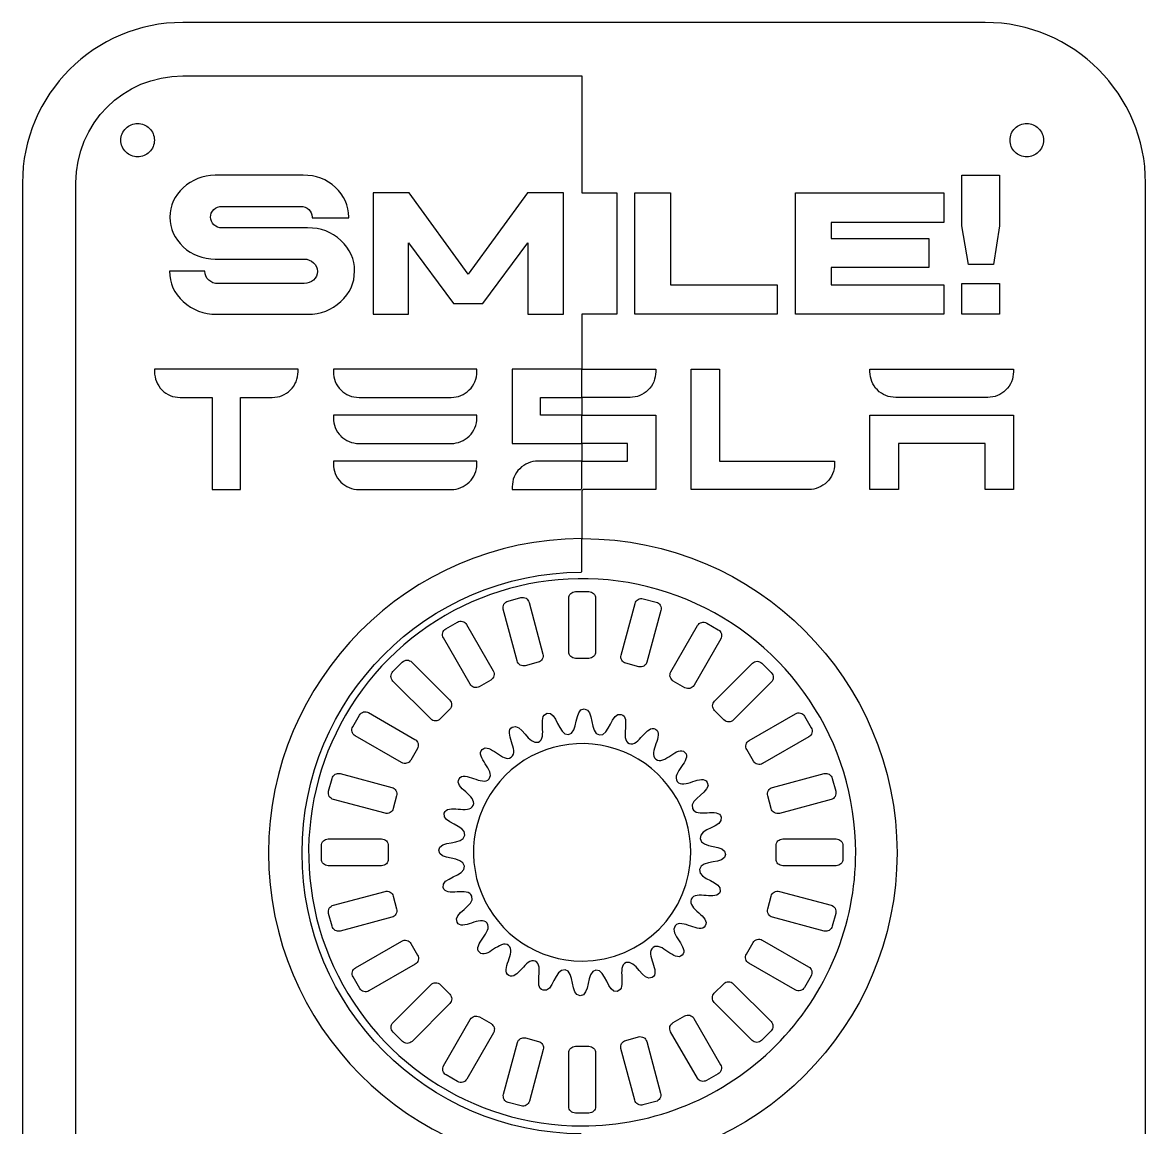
# Model space of a CAD drawing. Extents: x -459 to 930, y -131 to 300.
# Drawn here: x 761.6 to 929.6, y 99.6 to 264.8 of the extents above; entities that cross this region are included whole.
import ezdxf

# ---------------------------------------------------------------- set-up
doc = ezdxf.new("R2010")
doc.units = 0
doc.layers.add('Ebene_1', color=7, linetype='CONTINUOUS')

msp = doc.modelspace()

# ---------------------------------------------------------------- linework, layer by layer
at = {"layer": 'Ebene_1', "color": 7}
for points in [[(905.640825, 264.825919), (785.640934, 264.825919), (785.640934, 264.825919)], [(785.640934, 256.825893), (845.335987, 256.825893), (845.335987, 239.352024), (848.261379, 239.352024), (850.556851, 239.352024), (850.556851, 221.197575), (848.261379, 221.197575), (845.335987, 221.197575), (845.335987, 213.092128)], [(803.638385, 241.99325), (790.490873, 241.993252)], [(761.640845, 240.825835), (761.640845, 40.826158)], [(769.640866, 40.827193), (769.640866, 240.825835)], [(929.640914, 40.826158), (929.640914, 240.825835)], [(791.498748, 237.30288), (803.217169, 237.30288)], [(804.962163, 235.617986), (804.962163, 235.617986), (810.437776, 235.617986), (810.437776, 235.709066)], [(790.490873, 229.440062), (803.773763, 229.440062)], [(788.911371, 227.618559), (788.911371, 227.648916), (783.646356, 227.648916)], [(803.773763, 225.766698), (790.897028, 225.766698)], [(790.656345, 221.19776), (804.300264, 221.19776)], [(781.398913, 213.001173), (781.398913, 212.599419)], [(802.861439, 212.599419), (802.861439, 213.001173), (781.398913, 213.001173)], [(808.153222, 213.001173), (808.153222, 212.599419)], [(829.615749, 212.599344), (829.615749, 213.001098), (808.153222, 213.001173)], [(834.909234, 213.001178), (834.909234, 201.868006), (845.241425, 201.868006)], [(845.236768, 213.001178), (834.909234, 213.001178), (834.909234, 213.001178)], [(845.335987, 208.836573), (845.335987, 212.901441)], [(845.43211, 213.001178), (856.371996, 213.001178), (856.371996, 212.599651)], [(861.663662, 213.001178), (865.910437, 213.001178), (865.910437, 199.228375), (883.126451, 199.228375), (883.126451, 198.826848)], [(879.281208, 194.982122), (862.065723, 194.982122), (861.663662, 194.982122), (861.663662, 213.001178), (861.663662, 213.001178)], [(888.41862, 212.599651), (888.419652, 213.001178), (888.419652, 213.001178)], [(888.419652, 213.001178), (909.88244, 213.001178), (909.88244, 212.599136)], [(782.508445, 209.871887), (782.510052, 209.87028), (782.511659, 209.868673)], [(785.2439, 208.754433), (790.006886, 208.754433), (790.006886, 194.981879), (790.40864, 194.981879), (794.253546, 194.981879), (794.253546, 208.754508), (799.016533, 208.754508)], [(809.262754, 209.871887), (809.264362, 209.87028), (809.265969, 209.868673)], [(811.998209, 208.754433), (825.770834, 208.754433)], [(845.217136, 206.114775), (839.156008, 206.114775), (839.156008, 208.754409), (845.250209, 208.754409)], [(845.335987, 208.641236), (845.335987, 206.203659)], [(852.526753, 208.754409), (845.440894, 208.754409)], [(889.532251, 209.868551), (889.529685, 209.870101), (889.526563, 209.871652)], [(906.037197, 208.754409), (892.264894, 208.754409)], [(808.153222, 206.114859), (808.153222, 205.713105)], [(829.615749, 205.713073), (829.615749, 206.114827), (808.153222, 206.114859)], [(845.335987, 201.966709), (845.335987, 206.012974)], [(845.415574, 206.114775), (856.371996, 206.114775), (856.371996, 194.982122), (845.550961, 194.982122)], [(809.262754, 202.985572), (809.264362, 202.983965), (809.265969, 202.980832)], [(811.998209, 201.868161), (825.770834, 201.868161)], [(845.335987, 201.770854), (845.335987, 199.329144)], [(845.429517, 199.228375), (852.125248, 199.228375), (852.125248, 201.868006), (845.43211, 201.868006), (845.43211, 201.868006)], [(808.153222, 199.228544), (808.153222, 198.82679)], [(829.615749, 198.826757), (829.615749, 199.228511), (808.153222, 199.228544)], [(845.233673, 199.228375), (838.754477, 199.228375), (838.754477, 199.228375)], [(845.335987, 195.187796), (845.335987, 199.138459)], [(809.262754, 196.099257), (809.264362, 196.09765), (809.265969, 196.094517)], [(811.998209, 194.981846), (825.770834, 194.981846)], [(834.909234, 195.383648), (834.909234, 194.982122), (835.311269, 194.982122), (845.158214, 194.982122)], [(845.335987, 194.802806), (845.335987, 187.732951)], [(845.335987, 182.734292), (845.335987, 187.542782)], [(834.275055, 178.291848), (836.206905, 178.809486)], [(837.431651, 178.102378), (839.502203, 170.374972)], [(843.368, 170.723691), (843.368, 178.723689)], [(844.368001, 179.72369), (846.367999, 179.72369)], [(847.368, 178.723689), (847.368, 170.723691)], [(854.496023, 178.653594), (856.427873, 178.135956)], [(835.638499, 169.339696), (833.567947, 177.067102)], [(851.200725, 170.21908), (853.271277, 177.946486)], [(857.134981, 176.91121), (855.064429, 169.183804)], [(824.968851, 174.15464), (826.700899, 175.15464)], [(828.066925, 174.788614), (832.066925, 167.860416)], [(864.001951, 174.998727), (865.733999, 173.998727)], [(858.635925, 167.704503), (862.635925, 174.632701)], [(828.602825, 165.860416), (824.602825, 172.788614)], [(866.100025, 172.632701), (862.100025, 165.704503)], [(846.367999, 169.72369), (844.368001, 169.72369)], [(817.050664, 167.749558), (818.464878, 169.163772)], [(819.879092, 169.163772), (825.535948, 163.506916)], [(838.795095, 169.150226), (836.863245, 168.632588)], [(853.839683, 168.476696), (851.907833, 168.994334)], [(865.166798, 163.35107), (870.823654, 169.007926)], [(872.237868, 169.007926), (873.652082, 167.593712)], [(822.70752, 160.678488), (817.050664, 166.335344)], [(831.700899, 166.49439), (829.968851, 165.49439)], [(860.733999, 165.338477), (859.001951, 166.338477)], [(873.652082, 166.179498), (867.995226, 160.522642)], [(813.425876, 161.611715), (820.354074, 157.611715)], [(825.535948, 162.092702), (824.121734, 160.678488)], [(866.581012, 160.522642), (865.166798, 161.936856)], [(870.348926, 157.455765), (877.277124, 161.455765)], [(811.05985, 159.513641), (812.05985, 161.245689)], [(878.64315, 161.089739), (879.64315, 159.357691)], [(818.354074, 154.147615), (811.425876, 158.147615)], [(879.277124, 157.991665), (872.348926, 153.991665)], [(820.7201, 156.245689), (819.7201, 154.513641)], [(870.9829, 154.357691), (869.9829, 156.089739)], [(807.438448, 149.851899), (807.956086, 151.783749)], [(809.180832, 152.490857), (816.908238, 150.420305)], [(873.828406, 150.420091), (881.555812, 152.490643)], [(882.780558, 151.783535), (883.298196, 149.851685)], [(815.872962, 146.556601), (808.145556, 148.627153)], [(817.615346, 149.195559), (817.097708, 147.263709)], [(873.638936, 147.263495), (873.121298, 149.195345)], [(882.591088, 148.626939), (874.863682, 146.556387)], [(806.368, 139.723691), (806.368, 141.723689)], [(807.368001, 142.72369), (815.367999, 142.72369)], [(816.368, 141.723689), (816.368, 139.723691)], [(874.368, 139.723691), (874.368, 141.723689)], [(875.368001, 142.72369), (883.367999, 142.72369)], [(884.368, 141.723689), (884.368, 139.723691)], [(815.367999, 138.72369), (807.368001, 138.72369)], [(883.367999, 138.72369), (875.368001, 138.72369)], [(808.145438, 132.820399), (815.872844, 134.890951)], [(874.8638, 134.891165), (882.591206, 132.820613)], [(817.09759, 134.183843), (817.615228, 132.251993)], [(873.121416, 132.252207), (873.639054, 134.184057)], [(807.955968, 129.663803), (807.43833, 131.595653)], [(883.298314, 131.595867), (882.780676, 129.664017)], [(816.90812, 131.027247), (809.180714, 128.956695)], [(881.55593, 128.956909), (873.828524, 131.027461)], [(811.459226, 123.455765), (818.387424, 127.455765)], [(819.75345, 127.089739), (820.75345, 125.357691)], [(869.94955, 125.513641), (870.94955, 127.245689)], [(872.315576, 127.611715), (879.243774, 123.611715)], [(820.387424, 123.991665), (813.459226, 119.991665)], [(877.243774, 120.147615), (870.315576, 124.147615)], [(812.0932, 120.357691), (811.0932, 122.089739)], [(865.13394, 119.666282), (866.548154, 121.080496)], [(867.962368, 121.080496), (873.619224, 115.42364)], [(879.6098, 122.245689), (878.6098, 120.513641)], [(817.083522, 115.267794), (822.740378, 120.92465)], [(824.154592, 120.92465), (825.568806, 119.510436)], [(825.568806, 118.096222), (819.91195, 112.439366)], [(870.790796, 112.595212), (865.13394, 118.252068)], [(830.001951, 116.109027), (831.733999, 115.109027)], [(858.968851, 115.26494), (860.700899, 116.26494)], [(824.635925, 108.814803), (828.635925, 115.743001)], [(862.066925, 115.898914), (866.066925, 108.970716)], [(818.497736, 112.439366), (817.083522, 113.85358)], [(832.100025, 113.743001), (828.100025, 106.814803)], [(836.896331, 112.970626), (838.828181, 112.452988)], [(851.874747, 112.60888), (853.806597, 113.126518)], [(862.602825, 106.970716), (858.602825, 113.898914)], [(873.619224, 114.009426), (872.20501, 112.595212)], [(833.601033, 104.536112), (835.671585, 112.263518)], [(839.535289, 111.228242), (837.464737, 103.500836)], [(844.368001, 111.72369), (846.367999, 111.72369)], [(853.238191, 103.656728), (851.167639, 111.384134)], [(855.031343, 112.41941), (857.101895, 104.692004)], [(843.368, 102.723691), (843.368, 110.723689)], [(847.368, 110.723689), (847.368, 102.723691)], [(865.700899, 107.60469), (863.968851, 106.60469)], [(826.733999, 106.448777), (825.001951, 107.448777)], [(836.239991, 102.793728), (834.308141, 103.311366)], [(856.394787, 103.467258), (854.462937, 102.94962)], [(846.367999, 101.72369), (844.368001, 101.72369)]]:
    msp.add_lwpolyline(points, dxfattribs=at)
for points in [[(785.640934, 256.825893)], [(902.184203, 241.993206), (907.810223, 241.993206), (907.810223, 234.403487), (906.877461, 228.629163), (903.146942, 228.629163), (902.184203, 234.403487), (902.184203, 241.993206)], [(814.093186, 239.352073), (814.093186, 221.197762), (819.403338, 221.197762), (819.403338, 231.853553), (826.112467, 222.791577), (830.520038, 222.791577), (837.244219, 231.853553), (837.244219, 221.197762), (842.554371, 221.197762), (842.554371, 239.352073), (837.169009, 239.352073), (828.323784, 227.163183), (819.463506, 239.352073)], [(853.264703, 239.352024), (858.589442, 239.352024), (858.589442, 225.614879), (874.55022, 225.614879), (874.55022, 221.197575), (853.264703, 221.197575), (853.264703, 239.352024)], [(877.273047, 239.352024), (899.446374, 239.352024), (899.446374, 234.934721), (882.598316, 234.934721), (882.598316, 232.521432), (897.204665, 232.521432), (897.204665, 228.180096), (882.598316, 228.180096), (882.598316, 225.614879), (899.446374, 225.614879), (899.446374, 221.197575), (877.273047, 221.197575), (877.273047, 239.352024)], [(902.184203, 225.781791), (907.810223, 225.781791), (907.810223, 221.197575), (902.184203, 221.197575), (902.184203, 225.781791)], [(888.419652, 206.114775), (909.881911, 206.114775), (909.881911, 194.982122), (905.635666, 194.982122), (905.635666, 201.868006), (892.666426, 201.868006), (892.666426, 194.982122), (888.821183, 194.982122), (888.419652, 194.982122), (888.419652, 206.114775)], [(845.243991, 187.634767)], [(834.275055, 178.291848)], [(844.368001, 179.72369)], [(854.496023, 178.653594)], [(864.001951, 174.998727)], [(824.968851, 174.15464)], [(872.237868, 169.007926)], [(817.050664, 167.749558)], [(878.64315, 161.089739)], [(811.05985, 159.513641)], [(882.780558, 151.783535)], [(817.615346, 149.195559)], [(816.368, 141.723689)], [(884.368, 141.723689)], [(861.627823, 140.72371)], [(886.28622, 140.72368)], [(817.09759, 134.183843)], [(883.298314, 131.595867)], [(819.75345, 127.089739)], [(855.97111, 126.49066)], [(869.94955, 125.513641)], [(824.154592, 120.92465)], [(865.13394, 119.666282)], [(830.001951, 116.109027)], [(858.968851, 115.26494)], [(836.896331, 112.970626)], [(851.874747, 112.60888)], [(844.368001, 111.72369)]]:
    msp.add_lwpolyline(points, close=True, dxfattribs=at)
for points in [[(785.640934, 264.825919), (772.414123, 264.825919), (761.640845, 254.052655), (761.640845, 240.825835)], [(929.640914, 240.825835), (929.640914, 254.052655), (918.867663, 264.825919), (905.640825, 264.825919)], [(769.640866, 240.825835), (769.640866, 249.759026), (776.707728, 256.825893), (785.640934, 256.825893)], [(776.367996, 247.22372), (776.367996, 247.886761), (776.631388, 248.522646), (777.100229, 248.991487)], [(777.100229, 248.991487), (777.56907, 249.460328), (778.204955, 249.72372), (778.867996, 249.72372)], [(778.867996, 249.72372), (779.531037, 249.72372), (780.166922, 249.460328), (780.635763, 248.991487)], [(780.635763, 248.991487), (781.104604, 248.522646), (781.367996, 247.886761), (781.367996, 247.22372)], [(909.368, 247.22372), (909.368, 247.886761), (909.631392, 248.522646), (910.100233, 248.991487)], [(910.100233, 248.991487), (910.569074, 249.460328), (911.204959, 249.72372), (911.868, 249.72372)], [(911.868, 249.72372), (912.531041, 249.72372), (913.166926, 249.460328), (913.635767, 248.991487)], [(913.635767, 248.991487), (914.104608, 248.522646), (914.368, 247.886761), (914.368, 247.22372)], [(777.100229, 245.455953), (776.631388, 245.924794), (776.367996, 246.560679), (776.367996, 247.22372)], [(781.367996, 247.22372), (781.367996, 246.560679), (781.104604, 245.924794), (780.635763, 245.455953)], [(910.100233, 245.455953), (909.631392, 245.924794), (909.368, 246.560679), (909.368, 247.22372)], [(914.368, 247.22372), (914.368, 246.560679), (914.104608, 245.924794), (913.635767, 245.455953)], [(778.867996, 244.72372), (778.204955, 244.72372), (777.56907, 244.987112), (777.100229, 245.455953)], [(780.635763, 245.455953), (780.166922, 244.987112), (779.531037, 244.72372), (778.867996, 244.72372)], [(911.868, 244.72372), (911.204959, 244.72372), (910.569074, 244.987112), (910.100233, 245.455953)], [(913.635767, 245.455953), (913.166926, 244.987112), (912.531041, 244.72372), (911.868, 244.72372)], [(790.490873, 241.993252), (788.595466, 241.932532), (786.990891, 241.300066), (785.677148, 240.095853)], [(808.45211, 240.156568), (807.138368, 241.381023), (805.533793, 241.99325), (803.638385, 241.99325)], [(785.677148, 240.095853), (784.353371, 238.911876), (783.691482, 237.449615), (783.691482, 235.709068)], [(810.437776, 235.709066), (810.437776, 237.449613), (809.775888, 238.932114), (808.45211, 240.156568)], [(790.265233, 236.832325), (790.606205, 237.176387), (791.017377, 237.333239), (791.498748, 237.30288)], [(803.217169, 237.30288), (803.728631, 237.333237), (804.14482, 237.181445), (804.465736, 236.847504)], [(783.691482, 235.709068), (783.691482, 233.988759), (784.353371, 232.511318), (785.677148, 231.276744)], [(789.768816, 235.709066), (789.768816, 236.154322), (789.934289, 236.528741), (790.265233, 236.832325)], [(790.280275, 234.570626), (789.949331, 234.88433), (789.778844, 235.263809), (789.768816, 235.709066)], [(804.465736, 236.847504), (804.806708, 236.543921), (804.977195, 236.164441), (804.977195, 235.709066)], [(804.977195, 235.709066), (804.997237, 235.709066), (804.992227, 235.678706), (804.962163, 235.617986)], [(791.498748, 234.100072), (791.017377, 234.100072), (790.611219, 234.256923), (790.280275, 234.570626)], [(797.907027, 234.11525), (795.018787, 234.105131), (792.882694, 234.100072), (791.498748, 234.100072)], [(804.300264, 234.11525), (802.92634, 234.145607), (800.795261, 234.145607), (797.907027, 234.11525)], [(809.264419, 232.217851), (807.910558, 233.492903), (806.255839, 234.125369), (804.300264, 234.11525)], [(811.310253, 227.648916), (811.340318, 229.44006), (810.658373, 230.963038), (809.264419, 232.217851)], [(785.677148, 231.276744), (787.000919, 230.062409), (788.605494, 229.450182), (790.490873, 229.440062)], [(803.773763, 229.440062), (804.315303, 229.440062), (804.781632, 229.257912), (805.172751, 228.893611)], [(805.172751, 228.893611), (805.563863, 228.53943), (805.759419, 228.104293), (805.759419, 227.5882)], [(783.646356, 227.648916), (783.646356, 225.857771), (784.328301, 224.334793), (785.69219, 223.079979)], [(789.49804, 226.313149), (789.106928, 226.67745), (788.911371, 227.112586), (788.911371, 227.618559)], [(805.759419, 227.5882), (805.759419, 227.092347), (805.568877, 226.66227), (805.187793, 226.29797)], [(809.249377, 223.079979), (810.633323, 224.334793), (811.320281, 225.857771), (811.310253, 227.648916)], [(790.897028, 225.766698), (790.355488, 225.766698), (789.889159, 225.948849), (789.49804, 226.313149)], [(805.187793, 226.29797), (804.806702, 225.974147), (804.335359, 225.797056), (803.773763, 225.766698)], [(785.69219, 223.079979), (787.076135, 221.825166), (788.730854, 221.19776), (790.656345, 221.19776)], [(804.300264, 221.19776), (806.255839, 221.19776), (807.905544, 221.825166), (809.249377, 223.079979)], [(781.398913, 212.599419), (781.398913, 211.555462), (781.779784, 210.620241), (782.508445, 209.871887)], [(801.717389, 209.86404), (802.468845, 210.595723), (802.861439, 211.53678), (802.861439, 212.599419)], [(808.153222, 212.599419), (808.153222, 211.555462), (808.534093, 210.620241), (809.262754, 209.871887)], [(828.473257, 209.863964), (829.224722, 210.595647), (829.615749, 211.536705), (829.615749, 212.599344)], [(845.335987, 212.901441), (845.306698, 212.937731), (845.27381, 212.971029), (845.236768, 213.001178)], [(845.335987, 213.092128), (845.364959, 213.059069), (845.397026, 213.028811), (845.43211, 213.001178)], [(856.371996, 212.599651), (856.371996, 211.537013), (855.979354, 210.595584), (855.227885, 209.8639)], [(889.526563, 209.871652), (888.7979, 210.620007), (888.41862, 211.555696), (888.41862, 212.599651)], [(909.88244, 212.599136), (909.88244, 211.536497), (909.489772, 210.595584), (908.738329, 209.8639)], [(782.511659, 209.868673), (783.244298, 209.136037), (784.183743, 208.754433), (785.2439, 208.754433)], [(799.016533, 208.754508), (800.044356, 208.754508), (800.970295, 209.136608), (801.717389, 209.86404)], [(809.265969, 209.868673), (809.998599, 209.136037), (810.938045, 208.754433), (811.998209, 208.754433)], [(825.770834, 208.754433), (826.798658, 208.754433), (827.726171, 209.136532), (828.473257, 209.863964)], [(845.250209, 208.754409), (845.280874, 208.779465), (845.309687, 208.806595), (845.335987, 208.836573)], [(845.440894, 208.754409), (845.40253, 208.720974), (845.367023, 208.683906), (845.335987, 208.641236)], [(855.227885, 209.8639), (854.480807, 209.136523), (853.55458, 208.754409), (852.526753, 208.754409)], [(892.264894, 208.754409), (891.204762, 208.754409), (890.264882, 209.135917), (889.532251, 209.868551)], [(908.738329, 209.8639), (907.991225, 209.136523), (907.065024, 208.754409), (906.037197, 208.754409)], [(808.153222, 205.713105), (808.153222, 204.669147), (808.534093, 203.733927), (809.262754, 202.985572)], [(828.473257, 202.977693), (829.224722, 203.709376), (829.615749, 204.650434), (829.615749, 205.713073)], [(845.335987, 206.012974), (845.300956, 206.050542), (845.261586, 206.084681), (845.217136, 206.114775)], [(845.335987, 206.203659), (845.360064, 206.172068), (845.386443, 206.141987), (845.415574, 206.114775)], [(809.265969, 202.980832), (809.998599, 202.248197), (810.938045, 201.868161), (811.998209, 201.868161)], [(825.770834, 201.868161), (826.798658, 201.868161), (827.726171, 202.25026), (828.473257, 202.977693)], [(845.241425, 201.868006), (845.275847, 201.897639), (845.307359, 201.930535), (845.335987, 201.966709)], [(845.43211, 201.868006), (845.397212, 201.839299), (845.365118, 201.806816), (845.335987, 201.770854)], [(808.153222, 198.82679), (808.153222, 197.782833), (808.534093, 196.847612), (809.262754, 196.099257)], [(828.473257, 196.091377), (829.224722, 196.823061), (829.615749, 197.764118), (829.615749, 198.826757)], [(838.754477, 199.228375), (837.707997, 199.228375), (836.769837, 198.836929), (836.022336, 198.089425)], [(845.335987, 199.138459), (845.305428, 199.171233), (845.271376, 199.201279), (845.233673, 199.228375)], [(845.335987, 199.329144), (845.363874, 199.292737), (845.395069, 199.258955), (845.429517, 199.228375)], [(883.126451, 198.826848), (883.126451, 197.76421), (882.735343, 196.823299), (881.983874, 196.091615)], [(836.022336, 198.089425), (835.291002, 197.358069), (834.909234, 196.427604), (834.909234, 195.383648)], [(809.265969, 196.094517), (809.998599, 195.361881), (810.938045, 194.981846), (811.998209, 194.981846)], [(825.770834, 194.981846), (826.798658, 194.981846), (827.726171, 195.363945), (828.473257, 196.091377)], [(845.158214, 194.982122), (845.228275, 195.037465), (845.288177, 195.105325), (845.335987, 195.187796)], [(845.550961, 194.982122), (845.474523, 194.925972), (845.401921, 194.866853), (845.335987, 194.802806)], [(881.983874, 196.091615), (881.236796, 195.364183), (880.309035, 194.982122), (879.281208, 194.982122)], [(845.243991, 187.634767), (819.413303, 187.516961), (798.457721, 166.49149), (798.457721, 140.633502)], [(845.335987, 187.542782), (845.308629, 187.576127), (845.277964, 187.606674), (845.243991, 187.634767)], [(845.335987, 187.732951), (845.365911, 187.698349), (845.39917, 187.666596), (845.435735, 187.637868)], [(845.435735, 187.637868), (845.444466, 187.638), (845.452827, 187.638384), (845.461558, 187.638384)], [(845.461558, 187.638384), (871.392286, 187.638384), (892.467459, 166.564713), (892.467486, 140.63402)], [(861.026824, 178.527038), (845.736793, 184.860376), (828.137205, 181.359601), (816.434722, 169.657118)], [(803.457923, 140.633502), (803.457923, 163.78563), (822.110386, 182.51159), (845.233144, 182.634555)], [(845.233144, 182.634555), (845.270556, 182.664178), (845.304925, 182.697515), (845.335987, 182.734292)], [(833.667848, 177.825922), (833.800456, 178.055606), (834.018875, 178.223205), (834.275055, 178.291848)], [(836.206905, 178.809486), (836.463085, 178.878129), (836.736041, 178.842194), (836.965725, 178.709585)], [(836.965725, 178.709585), (837.195409, 178.576977), (837.363008, 178.358558), (837.431651, 178.102378)], [(843.368, 178.723689), (843.368, 178.988906), (843.473357, 179.24326), (843.660893, 179.430797)], [(843.660893, 179.430797), (843.84843, 179.618333), (844.102784, 179.72369), (844.368001, 179.72369)], [(846.367999, 179.72369), (846.633216, 179.72369), (846.88757, 179.618333), (847.075107, 179.430797)], [(847.075107, 179.430797), (847.262643, 179.24326), (847.368, 178.988906), (847.368, 178.723689)], [(853.271277, 177.946486), (853.33992, 178.202666), (853.507519, 178.421085), (853.737203, 178.553693)], [(853.737203, 178.553693), (853.966887, 178.686302), (854.239843, 178.722237), (854.496023, 178.653594)], [(856.427873, 178.135956), (856.684053, 178.067313), (856.902472, 177.899714), (857.03508, 177.67003)], [(886.28622, 140.72368), (886.28622, 157.27349), (876.316855, 172.1937), (861.026824, 178.527038)], [(833.567947, 177.067102), (833.499304, 177.323282), (833.535239, 177.596238), (833.667848, 177.825922)], [(857.03508, 177.67003), (857.167689, 177.440346), (857.203624, 177.16739), (857.134981, 176.91121)], [(826.700899, 175.15464), (826.930584, 175.287248), (827.203539, 175.323183), (827.459719, 175.25454)], [(827.459719, 175.25454), (827.715898, 175.185897), (827.934317, 175.018299), (828.066925, 174.788614)], [(862.635925, 174.632701), (862.768533, 174.862386), (862.986952, 175.029984), (863.243131, 175.098627)], [(863.243131, 175.098627), (863.499311, 175.16727), (863.772266, 175.131335), (864.001951, 174.998727)], [(824.602825, 172.788614), (824.470217, 173.018299), (824.434282, 173.291254), (824.502925, 173.547434)], [(824.502925, 173.547434), (824.571568, 173.803613), (824.739166, 174.022032), (824.968851, 174.15464)], [(865.733999, 173.998727), (865.963684, 173.866119), (866.131282, 173.6477), (866.199925, 173.391521)], [(866.199925, 173.391521), (866.268568, 173.135341), (866.232633, 172.862386), (866.100025, 172.632701)], [(839.502203, 170.374972), (839.570846, 170.118792), (839.534911, 169.845836), (839.402302, 169.616152)], [(843.660893, 170.016583), (843.473357, 170.20412), (843.368, 170.458474), (843.368, 170.723691)], [(844.368001, 169.72369), (844.102784, 169.72369), (843.84843, 169.829047), (843.660893, 170.016583)], [(847.075107, 170.016583), (846.88757, 169.829047), (846.633216, 169.72369), (846.367999, 169.72369)], [(847.368, 170.723691), (847.368, 170.458474), (847.262643, 170.20412), (847.075107, 170.016583)], [(851.300626, 169.46026), (851.168017, 169.689944), (851.132082, 169.9629), (851.200725, 170.21908)], [(816.434722, 169.657118), (804.732239, 157.954635), (801.231464, 140.355047), (807.564802, 125.065016)], [(818.464878, 169.163772), (818.652414, 169.351308), (818.906768, 169.456665), (819.171985, 169.456665)], [(819.171985, 169.456665), (819.437202, 169.456665), (819.691556, 169.351308), (819.879092, 169.163772)], [(836.104425, 168.732489), (835.874741, 168.865097), (835.707142, 169.083516), (835.638499, 169.339696)], [(836.863245, 168.632588), (836.607065, 168.563945), (836.334109, 168.59988), (836.104425, 168.732489)], [(839.402302, 169.616152), (839.269694, 169.386468), (839.051275, 169.218869), (838.795095, 169.150226)], [(851.907833, 168.994334), (851.651653, 169.062977), (851.433234, 169.230576), (851.300626, 169.46026)], [(854.598503, 168.576597), (854.368819, 168.443988), (854.095863, 168.408053), (853.839683, 168.476696)], [(855.064429, 169.183804), (854.995786, 168.927624), (854.828187, 168.709205), (854.598503, 168.576597)], [(870.823654, 169.007926), (871.01119, 169.195462), (871.265544, 169.300819), (871.530761, 169.300819)], [(871.530761, 169.300819), (871.795978, 169.300819), (872.050332, 169.195462), (872.237868, 169.007926)], [(816.757771, 167.042451), (816.757771, 167.307668), (816.863128, 167.562022), (817.050664, 167.749558)], [(817.050664, 166.335344), (816.863128, 166.52288), (816.757771, 166.777234), (816.757771, 167.042451)], [(832.166825, 167.101596), (832.098182, 166.845417), (831.930584, 166.626998), (831.700899, 166.49439)], [(832.066925, 167.860416), (832.199533, 167.630731), (832.235468, 167.357776), (832.166825, 167.101596)], [(858.536025, 166.945683), (858.467382, 167.201863), (858.503317, 167.474818), (858.635925, 167.704503)], [(859.001951, 166.338477), (858.772266, 166.471085), (858.604668, 166.689504), (858.536025, 166.945683)], [(873.652082, 167.593712), (873.839618, 167.406176), (873.944975, 167.151822), (873.944975, 166.886605)], [(873.944975, 166.886605), (873.944975, 166.621388), (873.839618, 166.367034), (873.652082, 166.179498)], [(829.210031, 165.39449), (828.953852, 165.463133), (828.735433, 165.630731), (828.602825, 165.860416)], [(829.968851, 165.49439), (829.739166, 165.361782), (829.466211, 165.325847), (829.210031, 165.39449)], [(861.492819, 165.238577), (861.236639, 165.169934), (860.963684, 165.205869), (860.733999, 165.338477)], [(862.100025, 165.704503), (861.967417, 165.474818), (861.748998, 165.30722), (861.492819, 165.238577)], [(825.535948, 163.506916), (825.723484, 163.31938), (825.828841, 163.065026), (825.828841, 162.799809)], [(864.873905, 162.643963), (864.873905, 162.90918), (864.979262, 163.163534), (865.166798, 163.35107)], [(812.05985, 161.245689), (812.192458, 161.475374), (812.410877, 161.642972), (812.667056, 161.711615)], [(812.667056, 161.711615), (812.923236, 161.780258), (813.196191, 161.744323), (813.425876, 161.611715)], [(825.828841, 162.799809), (825.828841, 162.534592), (825.723484, 162.280238), (825.535948, 162.092702)], [(838.81027, 157.21597), (840.27096, 157.79679), (838.5894, 161.12881), (840.11341, 161.514)], [(840.11341, 161.514), (841.63742, 161.89919), (841.74099, 158.16834), (843.30224, 158.35132)], [(843.30224, 158.35132), (844.86349, 158.53429), (844.10161, 162.18799), (845.67339, 162.16562)], [(845.67339, 162.16562), (847.24516, 162.14322), (846.37959, 158.51271), (847.935, 158.28537)], [(847.935, 158.28537), (849.49041, 158.05803), (849.70014, 161.78442), (851.21257, 161.356)], [(851.21257, 161.356), (852.72499, 160.92758), (850.94927, 157.64478), (852.39283, 157.02262)], [(865.166798, 161.936856), (864.979262, 162.124392), (864.873905, 162.378746), (864.873905, 162.643963)], [(877.277124, 161.455765), (877.506809, 161.588373), (877.779764, 161.624308), (878.035944, 161.555665)], [(878.035944, 161.555665), (878.292123, 161.487022), (878.510542, 161.319424), (878.64315, 161.089739)], [(823.414627, 160.385595), (823.14941, 160.385595), (822.895056, 160.490952), (822.70752, 160.678488)], [(824.121734, 160.678488), (823.934198, 160.490952), (823.679844, 160.385595), (823.414627, 160.385595)], [(834.91153, 159.44556), (836.28391, 160.21207), (837.34958, 156.63515), (838.81027, 157.21597)], [(852.39283, 157.02262), (853.8364, 156.40045), (855.00345, 159.94559), (856.35346, 159.14033)], [(867.288119, 160.229749), (867.022902, 160.229749), (866.768548, 160.335106), (866.581012, 160.522642)], [(867.995226, 160.522642), (867.80769, 160.335106), (867.553336, 160.229749), (867.288119, 160.229749)], [(810.95995, 158.754821), (810.891307, 159.011001), (810.927242, 159.283956), (811.05985, 159.513641)], [(811.425876, 158.147615), (811.196191, 158.280223), (811.028593, 158.498642), (810.95995, 158.754821)], [(834.76521, 154.9567), (836.0258, 155.89579), (833.53915, 158.67905), (834.91153, 159.44556)], [(851.590464, 155.74568), (845.514644, 158.262367), (838.521073, 156.871259), (833.870842, 152.221028)], [(856.35346, 159.14033), (857.70347, 158.33506), (855.13859, 155.62371), (856.37196, 154.64913)], [(879.74305, 158.598871), (879.674407, 158.342692), (879.506809, 158.124273), (879.277124, 157.991665)], [(879.64315, 159.357691), (879.775758, 159.128006), (879.811693, 158.855051), (879.74305, 158.598871)], [(820.354074, 157.611715), (820.583759, 157.479107), (820.751357, 157.260688), (820.82, 157.004509)], [(820.82, 157.004509), (820.888643, 156.748329), (820.852708, 156.475374), (820.7201, 156.245689)], [(830.42225, 156.10125), (831.54949, 157.19684), (833.50461, 154.01762), (834.76521, 154.9567)], [(856.37196, 154.64913), (857.60531, 153.67454), (859.65014, 156.79682), (860.74573, 155.66959)], [(869.9829, 156.089739), (869.850292, 156.319424), (869.814357, 156.592379), (869.883, 156.848559)], [(869.883, 156.848559), (869.951643, 157.104738), (870.119241, 157.323157), (870.348926, 157.455765)], [(831.44272, 151.72748), (832.4173, 152.96083), (829.29502, 155.00566), (830.42225, 156.10125)], [(861.627823, 140.72371), (861.627823, 147.30013), (857.666283, 153.228993), (851.590464, 155.74568)], [(860.74573, 155.66959), (861.84132, 154.54236), (858.66209, 152.58723), (859.60118, 151.32664)], [(819.112894, 154.047715), (818.856714, 153.979072), (818.583759, 154.015007), (818.354074, 154.147615)], [(819.7201, 154.513641), (819.587492, 154.283956), (819.369073, 154.116358), (819.112894, 154.047715)], [(826.95152, 151.70898), (827.75678, 153.05899), (830.46813, 150.49412), (831.44272, 151.72748)], [(871.590106, 153.891765), (871.333927, 153.960408), (871.115508, 154.128006), (870.9829, 154.357691)], [(872.348926, 153.991665), (872.119241, 153.859057), (871.846286, 153.823122), (871.590106, 153.891765)], [(807.956086, 151.783749), (808.024729, 152.039929), (808.192328, 152.258348), (808.422012, 152.390956)], [(808.422012, 152.390956), (808.651696, 152.523565), (808.924652, 152.5595), (809.180832, 152.490857)], [(829.06922, 147.74836), (829.69139, 149.19193), (826.14625, 150.35897), (826.95152, 151.70898)], [(833.870842, 152.221028), (829.220611, 147.570797), (827.829503, 140.577226), (830.34619, 134.501406)], [(859.60118, 151.32664), (860.54026, 150.06604), (863.32352, 152.5527), (864.09003, 151.18031)], [(881.555812, 152.490643), (881.811992, 152.559286), (882.084948, 152.523351), (882.314632, 152.390742)], [(882.314632, 152.390742), (882.544316, 152.258134), (882.711915, 152.039715), (882.780558, 151.783535)], [(807.538349, 149.093079), (807.40574, 149.322763), (807.369805, 149.595719), (807.438448, 149.851899)], [(816.908238, 150.420305), (817.164418, 150.351662), (817.382837, 150.184063), (817.515445, 149.954379)], [(817.515445, 149.954379), (817.648054, 149.724695), (817.683989, 149.451739), (817.615346, 149.195559)], [(864.09003, 151.18031), (864.85654, 149.80793), (861.27963, 148.74227), (861.86045, 147.28157)], [(873.121298, 149.195345), (873.052655, 149.451525), (873.08859, 149.724481), (873.221199, 149.954165)], [(873.221199, 149.954165), (873.353807, 150.183849), (873.572226, 150.351448), (873.828406, 150.420091)], [(883.298196, 149.851685), (883.366839, 149.595505), (883.330904, 149.322549), (883.198295, 149.092865)], [(808.145556, 148.627153), (807.889376, 148.695796), (807.670957, 148.863395), (807.538349, 149.093079)], [(824.73584, 146.56809), (825.16426, 148.08052), (828.44706, 146.30479), (829.06922, 147.74836)], [(883.198295, 149.092865), (883.065687, 148.863181), (882.847268, 148.695582), (882.591088, 148.626939)], [(816.631782, 146.656502), (816.402098, 146.523893), (816.129142, 146.487958), (815.872962, 146.556601)], [(817.097708, 147.263709), (817.029065, 147.007529), (816.861466, 146.78911), (816.631782, 146.656502)], [(827.80648, 143.29052), (828.03382, 144.84593), (824.30743, 145.05566), (824.73584, 146.56809)], [(861.86045, 147.28157), (862.44127, 145.82088), (865.77328, 147.50244), (866.15848, 145.97844)], [(874.104862, 146.656288), (873.875178, 146.788896), (873.707579, 147.007315), (873.638936, 147.263495)], [(874.863682, 146.556387), (874.607502, 146.487744), (874.334546, 146.523679), (874.104862, 146.656288)], [(866.15848, 145.97844), (866.54367, 144.45443), (862.81282, 144.35085), (862.99579, 142.7896)], [(823.92623, 141.02891), (823.94863, 142.60069), (827.57914, 141.73512), (827.80648, 143.29052)], [(806.368, 141.723689), (806.368, 141.988906), (806.473357, 142.24326), (806.660893, 142.430797)], [(806.660893, 142.430797), (806.84843, 142.618333), (807.102784, 142.72369), (807.368001, 142.72369)], [(815.367999, 142.72369), (815.633216, 142.72369), (815.88757, 142.618333), (816.075107, 142.430797)], [(816.075107, 142.430797), (816.262643, 142.24326), (816.368, 141.988906), (816.368, 141.723689)], [(862.99579, 142.7896), (863.17877, 141.22836), (866.83247, 141.99023), (866.81009, 140.41846)], [(874.368, 141.723689), (874.368, 141.988906), (874.473357, 142.24326), (874.660893, 142.430797)], [(874.660893, 142.430797), (874.84843, 142.618333), (875.102784, 142.72369), (875.368001, 142.72369)], [(883.367999, 142.72369), (883.633216, 142.72369), (883.88757, 142.618333), (884.075107, 142.430797)], [(884.075107, 142.430797), (884.262643, 142.24326), (884.368, 141.988906), (884.368, 141.723689)], [(798.457721, 140.633502), (798.457721, 114.779154), (819.407456, 93.754863), (845.233144, 93.631204)], [(845.240393, 98.630898), (822.114249, 98.749963), (803.457923, 117.478955), (803.457923, 140.633502)], [(806.660893, 139.016583), (806.473357, 139.20412), (806.368, 139.458474), (806.368, 139.723691)], [(816.368, 139.723691), (816.368, 139.458474), (816.262643, 139.20412), (816.075107, 139.016583)], [(827.74053, 138.65776), (827.55755, 140.21901), (823.90385, 139.45714), (823.92623, 141.02891)], [(845.36816, 124.464047), (854.348124, 124.464047), (861.627823, 131.743746), (861.627823, 140.72371)], [(892.467486, 140.63402), (892.467486, 114.70328), (871.392312, 93.628619), (845.461558, 93.628619)], [(866.81009, 140.41846), (866.78769, 138.84668), (863.15718, 139.71225), (862.92984, 138.15684)], [(874.301598, 111.790242), (881.975222, 119.463867), (886.28622, 129.871536), (886.28622, 140.72368)], [(874.660893, 139.016583), (874.473357, 139.20412), (874.368, 139.458474), (874.368, 139.723691)], [(884.368, 139.723691), (884.368, 139.458474), (884.262643, 139.20412), (884.075107, 139.016583)], [(807.368001, 138.72369), (807.102784, 138.72369), (806.84843, 138.829047), (806.660893, 139.016583)], [(816.075107, 139.016583), (815.88757, 138.829047), (815.633216, 138.72369), (815.367999, 138.72369)], [(824.57784, 135.46893), (824.19265, 136.99294), (827.9235, 137.09652), (827.74053, 138.65776)], [(862.92984, 138.15684), (862.7025, 136.60144), (866.42889, 136.3917), (866.00048, 134.87928)], [(875.368001, 138.72369), (875.102784, 138.72369), (874.84843, 138.829047), (874.660893, 139.016583)], [(884.075107, 139.016583), (883.88757, 138.829047), (883.633216, 138.72369), (883.367999, 138.72369)], [(815.872844, 134.890951), (816.129024, 134.959594), (816.40198, 134.923659), (816.631664, 134.79105)], [(816.631664, 134.79105), (816.861348, 134.658442), (817.028947, 134.440023), (817.09759, 134.183843)], [(828.87587, 134.16579), (828.29505, 135.62649), (824.96304, 133.94492), (824.57784, 135.46893)], [(830.34619, 134.501406), (832.862877, 128.425587), (838.79174, 124.464047), (845.36816, 124.464047)], [(866.00048, 134.87928), (865.57206, 133.36685), (862.28926, 135.14258), (861.66709, 133.69901)], [(873.639054, 134.184057), (873.707697, 134.440237), (873.875296, 134.658656), (874.10498, 134.791264)], [(874.10498, 134.791264), (874.334664, 134.923873), (874.60762, 134.959808), (874.8638, 134.891165)], [(807.538231, 132.354473), (807.670839, 132.584157), (807.889258, 132.751756), (808.145438, 132.820399)], [(826.64628, 130.26705), (825.87977, 131.63944), (829.45669, 132.7051), (828.87587, 134.16579)], [(861.66709, 133.69901), (861.04493, 132.25544), (864.59007, 131.0884), (863.7848, 129.73839)], [(882.591206, 132.820613), (882.847386, 132.75197), (883.065805, 132.584371), (883.198413, 132.354687)], [(807.43833, 131.595653), (807.369687, 131.851833), (807.405622, 132.124789), (807.538231, 132.354473)], [(817.515327, 131.493173), (817.382719, 131.263489), (817.1643, 131.09589), (816.90812, 131.027247)], [(817.615228, 132.251993), (817.683871, 131.995813), (817.647936, 131.722857), (817.515327, 131.493173)], [(831.13514, 130.12073), (830.19605, 131.38132), (827.41279, 128.89467), (826.64628, 130.26705)], [(873.221317, 131.493387), (873.088708, 131.723071), (873.052773, 131.996027), (873.121416, 132.252207)], [(873.828524, 131.027461), (873.572344, 131.096104), (873.353925, 131.263703), (873.221317, 131.493387)], [(883.198413, 132.354687), (883.331022, 132.125003), (883.366957, 131.852047), (883.298314, 131.595867)], [(808.421894, 129.056596), (808.19221, 129.189204), (808.024611, 129.407623), (807.955968, 129.663803)], [(829.99059, 125.77778), (828.895, 126.90501), (832.07422, 128.86014), (831.13514, 130.12073)], [(859.2936, 129.71989), (858.31901, 128.48653), (861.4413, 126.44171), (860.31406, 125.34611)], [(863.7848, 129.73839), (862.97954, 128.38838), (860.26819, 130.95325), (859.2936, 129.71989)], [(882.780676, 129.664017), (882.712033, 129.407837), (882.544434, 129.189418), (882.31475, 129.05681)], [(809.180714, 128.956695), (808.924534, 128.888052), (808.651578, 128.923987), (808.421894, 129.056596)], [(834.36436, 126.79824), (833.13101, 127.77283), (831.08618, 124.65054), (829.99059, 125.77778)], [(870.94955, 127.245689), (871.082158, 127.475374), (871.300577, 127.642972), (871.556756, 127.711615)], [(871.556756, 127.711615), (871.812936, 127.780258), (872.085891, 127.744323), (872.315576, 127.611715)], [(882.31475, 129.05681), (882.085066, 128.924201), (881.81211, 128.888266), (881.55593, 128.956909)], [(818.387424, 127.455765), (818.617109, 127.588373), (818.890064, 127.624308), (819.146244, 127.555665)], [(819.146244, 127.555665), (819.402423, 127.487022), (819.620842, 127.319424), (819.75345, 127.089739)], [(834.38286, 122.30704), (833.03285, 123.11231), (835.59772, 125.82366), (834.36436, 126.79824)], [(855.97111, 126.49066), (854.71052, 125.55158), (857.19717, 122.76832), (855.82479, 122.00181)], [(860.31406, 125.34611), (859.18683, 124.25052), (857.23171, 127.42975), (855.97111, 126.49066)], [(807.564802, 125.065016), (813.89814, 109.774985), (828.81835, 99.80562), (845.36816, 99.80562)], [(820.85335, 124.598871), (820.784707, 124.342692), (820.617109, 124.124273), (820.387424, 123.991665)], [(820.75345, 125.357691), (820.886058, 125.128006), (820.921993, 124.855051), (820.85335, 124.598871)], [(838.34349, 124.42475), (836.89992, 125.04691), (835.73287, 121.50178), (834.38286, 122.30704)], [(839.52375, 120.09137), (838.01133, 120.51978), (839.78705, 123.80259), (838.34349, 124.42475)], [(855.82479, 122.00181), (854.4524, 121.2353), (853.38674, 124.81222), (851.92605, 124.2314)], [(869.84965, 124.754821), (869.781007, 125.011001), (869.816942, 125.283956), (869.94955, 125.513641)], [(870.315576, 124.147615), (870.085891, 124.280223), (869.918293, 124.498642), (869.84965, 124.754821)], [(811.0932, 122.089739), (810.960592, 122.319424), (810.924657, 122.592379), (810.9933, 122.848559)], [(810.9933, 122.848559), (811.061943, 123.104738), (811.229541, 123.323157), (811.459226, 123.455765)], [(842.80132, 123.162), (841.24591, 123.38934), (841.03618, 119.66295), (839.52375, 120.09137)], [(845.06293, 119.28175), (843.49116, 119.30415), (844.35673, 122.93466), (842.80132, 123.162)], [(847.43408, 123.09605), (845.87283, 122.91308), (846.63471, 119.25938), (845.06293, 119.28175)], [(850.62291, 119.93337), (849.0989, 119.54817), (848.99533, 123.27903), (847.43408, 123.09605)], [(851.92605, 124.2314), (850.46536, 123.65058), (852.14692, 120.31856), (850.62291, 119.93337)], [(879.243774, 123.611715), (879.473459, 123.479107), (879.641057, 123.260688), (879.7097, 123.004509)], [(879.7097, 123.004509), (879.778343, 122.748329), (879.742408, 122.475374), (879.6098, 122.245689)], [(822.740378, 120.92465), (822.927914, 121.112186), (823.182268, 121.217543), (823.447485, 121.217543)], [(823.447485, 121.217543), (823.712702, 121.217543), (823.967056, 121.112186), (824.154592, 120.92465)], [(866.548154, 121.080496), (866.73569, 121.268032), (866.990044, 121.373389), (867.255261, 121.373389)], [(867.255261, 121.373389), (867.520478, 121.373389), (867.774832, 121.268032), (867.962368, 121.080496)], [(812.700406, 119.891765), (812.444227, 119.960408), (812.225808, 120.128006), (812.0932, 120.357691)], [(813.459226, 119.991665), (813.229541, 119.859057), (812.956586, 119.823122), (812.700406, 119.891765)], [(825.568806, 119.510436), (825.756342, 119.3229), (825.861699, 119.068546), (825.861699, 118.803329)], [(864.841047, 118.959175), (864.841047, 119.224392), (864.946404, 119.478746), (865.13394, 119.666282)], [(878.002594, 120.047715), (877.746414, 119.979072), (877.473459, 120.015007), (877.243774, 120.147615)], [(878.6098, 120.513641), (878.477192, 120.283956), (878.258773, 120.116358), (878.002594, 120.047715)], [(825.861699, 118.803329), (825.861699, 118.538112), (825.756342, 118.283758), (825.568806, 118.096222)], [(865.13394, 118.252068), (864.946404, 118.439604), (864.841047, 118.693958), (864.841047, 118.959175)], [(828.635925, 115.743001), (828.768533, 115.972686), (828.986952, 116.140284), (829.243131, 116.208927)], [(829.243131, 116.208927), (829.499311, 116.27757), (829.772266, 116.241635), (830.001951, 116.109027)], [(860.700899, 116.26494), (860.930584, 116.397548), (861.203539, 116.433483), (861.459719, 116.36484)], [(861.459719, 116.36484), (861.715898, 116.296197), (861.934317, 116.128599), (862.066925, 115.898914)], [(816.790629, 114.560687), (816.790629, 114.825904), (816.895986, 115.080258), (817.083522, 115.267794)], [(817.083522, 113.85358), (816.895986, 114.041116), (816.790629, 114.29547), (816.790629, 114.560687)], [(831.733999, 115.109027), (831.963684, 114.976419), (832.131282, 114.758), (832.199925, 114.501821)], [(832.199925, 114.501821), (832.268568, 114.245641), (832.232633, 113.972686), (832.100025, 113.743001)], [(858.602825, 113.898914), (858.470217, 114.128599), (858.434282, 114.401554), (858.502925, 114.657734)], [(858.502925, 114.657734), (858.571568, 114.913913), (858.739166, 115.132332), (858.968851, 115.26494)], [(873.619224, 115.42364), (873.80676, 115.236104), (873.912117, 114.98175), (873.912117, 114.716533)], [(873.912117, 114.716533), (873.912117, 114.451316), (873.80676, 114.196962), (873.619224, 114.009426)], [(835.671585, 112.263518), (835.740228, 112.519698), (835.907827, 112.738117), (836.137511, 112.870725)], [(836.137511, 112.870725), (836.367195, 113.003334), (836.640151, 113.039269), (836.896331, 112.970626)], [(851.26754, 112.142954), (851.400148, 112.372638), (851.618567, 112.540237), (851.874747, 112.60888)], [(853.806597, 113.126518), (854.062777, 113.195161), (854.335733, 113.159226), (854.565417, 113.026617)], [(854.565417, 113.026617), (854.795101, 112.894009), (854.9627, 112.67559), (855.031343, 112.41941)], [(871.497903, 112.302319), (871.232686, 112.302319), (870.978332, 112.407676), (870.790796, 112.595212)], [(872.20501, 112.595212), (872.017474, 112.407676), (871.76312, 112.302319), (871.497903, 112.302319)], [(819.204843, 112.146473), (818.939626, 112.146473), (818.685272, 112.25183), (818.497736, 112.439366)], [(819.91195, 112.439366), (819.724414, 112.25183), (819.47006, 112.146473), (819.204843, 112.146473)], [(838.828181, 112.452988), (839.084361, 112.384345), (839.30278, 112.216746), (839.435388, 111.987062)], [(839.435388, 111.987062), (839.567997, 111.757378), (839.603932, 111.484422), (839.535289, 111.228242)], [(843.368, 110.723689), (843.368, 110.988906), (843.473357, 111.24326), (843.660893, 111.430797)], [(843.660893, 111.430797), (843.84843, 111.618333), (844.102784, 111.72369), (844.368001, 111.72369)], [(845.36816, 99.80562), (856.220304, 99.80562), (866.627973, 104.116618), (874.301598, 111.790242)], [(846.367999, 111.72369), (846.633216, 111.72369), (846.88757, 111.618333), (847.075107, 111.430797)], [(847.075107, 111.430797), (847.262643, 111.24326), (847.368, 110.988906), (847.368, 110.723689)], [(851.167639, 111.384134), (851.098996, 111.640314), (851.134931, 111.91327), (851.26754, 112.142954)], [(824.536025, 108.055983), (824.467382, 108.312163), (824.503317, 108.585118), (824.635925, 108.814803)], [(825.001951, 107.448777), (824.772266, 107.581385), (824.604668, 107.799804), (824.536025, 108.055983)], [(866.166825, 108.211896), (866.098182, 107.955717), (865.930584, 107.737298), (865.700899, 107.60469)], [(866.066925, 108.970716), (866.199533, 108.741031), (866.235468, 108.468076), (866.166825, 108.211896)], [(827.492819, 106.348877), (827.236639, 106.280234), (826.963684, 106.316169), (826.733999, 106.448777)], [(828.100025, 106.814803), (827.967417, 106.585118), (827.748998, 106.41752), (827.492819, 106.348877)], [(863.210031, 106.50479), (862.953852, 106.573433), (862.735433, 106.741031), (862.602825, 106.970716)], [(863.968851, 106.60469), (863.739166, 106.472082), (863.466211, 106.436147), (863.210031, 106.50479)], [(833.700934, 103.777292), (833.568325, 104.006976), (833.53239, 104.279932), (833.601033, 104.536112)], [(857.101895, 104.692004), (857.170538, 104.435824), (857.134603, 104.162868), (857.001994, 103.933184)], [(834.308141, 103.311366), (834.051961, 103.380009), (833.833542, 103.547608), (833.700934, 103.777292)], [(836.998811, 102.893629), (836.769127, 102.76102), (836.496171, 102.725085), (836.239991, 102.793728)], [(837.464737, 103.500836), (837.396094, 103.244656), (837.228495, 103.026237), (836.998811, 102.893629)], [(843.660893, 102.016583), (843.473357, 102.20412), (843.368, 102.458474), (843.368, 102.723691)], [(847.368, 102.723691), (847.368, 102.458474), (847.262643, 102.20412), (847.075107, 102.016583)], [(853.704117, 103.049521), (853.474433, 103.182129), (853.306834, 103.400548), (853.238191, 103.656728)], [(854.462937, 102.94962), (854.206757, 102.880977), (853.933801, 102.916912), (853.704117, 103.049521)], [(857.001994, 103.933184), (856.869386, 103.7035), (856.650967, 103.535901), (856.394787, 103.467258)], [(844.368001, 101.72369), (844.102784, 101.72369), (843.84843, 101.829047), (843.660893, 102.016583)], [(847.075107, 102.016583), (846.88757, 101.829047), (846.633216, 101.72369), (846.367999, 101.72369)]]:
    msp.add_open_spline(points, degree=3, dxfattribs=at)

doc.saveas('drawing.dxf')
